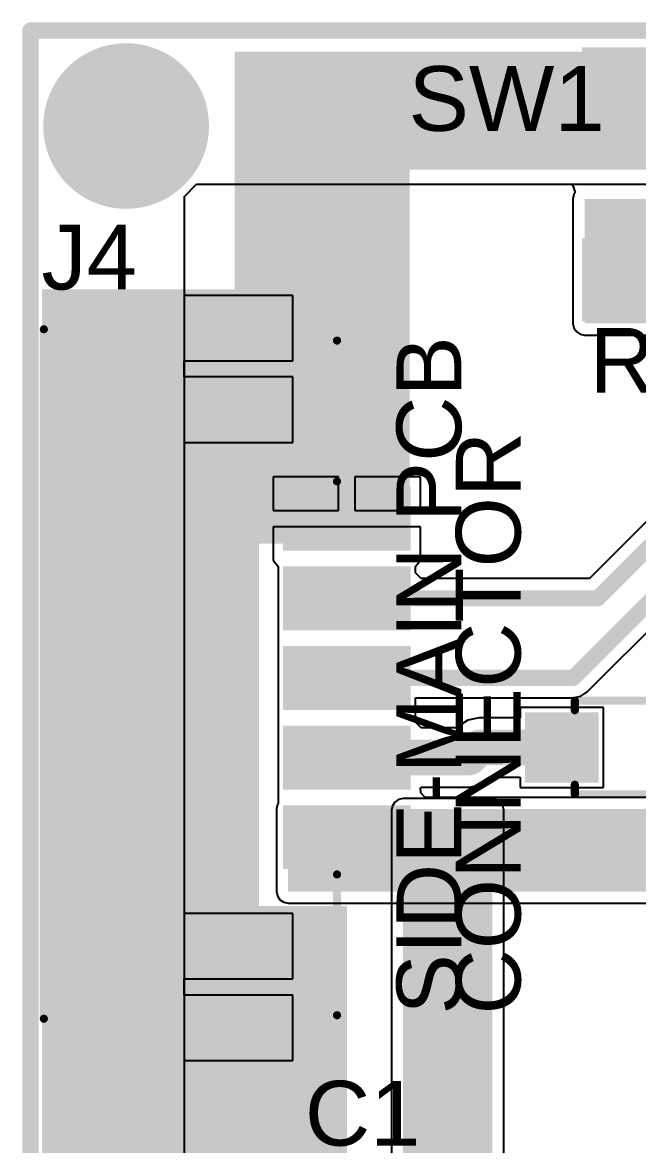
# Model space of a CAD drawing. Header units: millimetres. Extents: x -0.06 to 2.07, y -0.2 to 1.65.
# Drawn here: x -0.064 to 0.316, y 0.958 to 1.651 of the extents above; entities that cross this region are included whole.
import ezdxf

# ---------------------------------------------------------------- set-up
doc = ezdxf.new("R2010")
doc.units = ezdxf.units.MM
doc.header["$MEASUREMENT"] = 0
for name, color, linetype in [('BottomLayer', 5, 'Continuous'), ('BottomSolder', 6, 'Continuous'), ('Mechanical2', 216, 'Continuous'), ('MultiLayer', 9, 'Continuous'), ('PadHoleLayer', 156, 'Continuous'), ('TopLayer', 1, 'Continuous'), ('TopOverlay', 2, 'Continuous'), ('TopPaste', 8, 'Continuous'), ('TopSolder', 216, 'Continuous'), ('ViaHoleLayer', 16, 'Continuous')]:
    doc.layers.add(name, color=color, linetype=linetype)
doc.styles.add('Arial', font='', dxfattribs={"height": 0.2})
doc.styles.get('Arial').set_extended_font_data('Arial')

# ---------------------------------------------------------------- blocks, each defined once
blk = doc.blocks.new('TS_1109S_C_B_7')
at = {"layer": 'TopLayer'}
for points in [[(-0.15551, 0.08071), (-0.10039, 0.08071), (-0.10039, 0.0374), (-0.15551, 0.0374)], [(0.10039, 0.08071), (0.15551, 0.08071), (0.15551, 0.0374), (0.10039, 0.0374)], [(-0.15551, -0.0374), (-0.10039, -0.0374), (-0.10039, -0.08071), (-0.15551, -0.08071)], [(0.10039, -0.0374), (0.15551, -0.0374), (0.15551, -0.08071), (0.10039, -0.08071)]]:
    blk.add_hatch(color=1, dxfattribs=at).paths.add_polyline_path(points)
at = {"layer": 'TopPaste'}
for points in [[(-0.15551, 0.08071), (-0.10039, 0.08071), (-0.10039, 0.0374), (-0.15551, 0.0374)], [(0.10039, 0.08071), (0.15551, 0.08071), (0.15551, 0.0374), (0.10039, 0.0374)], [(-0.15551, -0.0374), (-0.10039, -0.0374), (-0.10039, -0.08071), (-0.15551, -0.08071)], [(0.10039, -0.0374), (0.15551, -0.0374), (0.15551, -0.08071), (0.10039, -0.08071)]]:
    blk.add_hatch(color=8, dxfattribs=at).paths.add_polyline_path(points)
at = {"layer": 'TopSolder'}
for points in [[(-0.15951, 0.08471), (-0.09639, 0.08471), (-0.09639, 0.0334), (-0.15951, 0.0334)], [(0.09639, 0.08471), (0.15951, 0.08471), (0.15951, 0.0334), (0.09639, 0.0334)], [(-0.15951, -0.0334), (-0.09639, -0.0334), (-0.09639, -0.08471), (-0.15951, -0.08471)], [(0.09639, -0.0334), (0.15951, -0.0334), (0.15951, -0.08471), (0.09639, -0.08471)]]:
    blk.add_hatch(color=216, dxfattribs=at).paths.add_polyline_path(points)
at = {"layer": 'TopOverlay', "const_width": 0.005}
for points in [[(0.081, 0.091), (-0.079, 0.091)], [(-0.095, 0.028), (-0.095, -0.028)], [(0.095, 0.028), (0.095, -0.028)], [(0.081, -0.091), (-0.079, -0.091)]]:
    blk.add_lwpolyline(points, dxfattribs=at)
at = {"layer": 'TopOverlay'}
for points, const_width in [([(-0.08025, 0.091, 1), (-0.07775, 0.091, 1)], 0.0025), ([(0.07975, 0.091, 1), (0.08225, 0.091, 1)], 0.0025), ([(0.04826, 0, 1), (-0.04826, 0, 1)], 0.005), ([(-0.09625, 0.028, 1), (-0.09375, 0.028, 1)], 0.0025), ([(0.09375, 0.028, 1), (0.09625, 0.028, 1)], 0.0025), ([(0.02193, 0, 1), (-0.02193, 0, 1)], 0.01), ([(-0.04951, 0, 1), (-0.04701, 0, 1)], 0.0025), ([(-0.02443, 0, 1), (-0.01943, 0, 1)], 0.005), ([(0.01943, 0, 1), (0.02443, 0, 1)], 0.005), ([(0.04701, 0, 1), (0.04951, 0, 1)], 0.0025), ([(-0.09625, -0.028, 1), (-0.09375, -0.028, 1)], 0.0025), ([(0.09375, -0.028, 1), (0.09625, -0.028, 1)], 0.0025), ([(-0.08025, -0.091, 1), (-0.07775, -0.091, 1)], 0.0025), ([(0.07975, -0.091, 1), (0.08225, -0.091, 1)], 0.0025)]:
    blk.add_lwpolyline(points, format="xyb", close=True, dxfattribs=dict(at, const_width=const_width))
blk = doc.blocks.new('1_25_5PWB_24')
at = {"layer": 'TopLayer'}
for points in [[(-0.11417, 0.08563), (-0.08268, 0.08563), (-0.08268, 0.01476), (-0.11417, 0.01476)], [(-0.06496, 0.08563), (-0.03346, 0.08563), (-0.03346, 0.01476), (-0.06496, 0.01476)], [(-0.01575, 0.08563), (0.01575, 0.08563), (0.01575, 0.01476), (-0.01575, 0.01476)], [(0.03346, 0.08563), (0.06496, 0.08563), (0.06496, 0.01476), (0.03346, 0.01476)], [(0.08268, 0.08563), (0.11417, 0.08563), (0.11417, 0.01476), (0.08268, 0.01476)], [(-0.22638, 0.00689), (-0.15551, 0.00689), (-0.15551, -0.10728), (-0.22638, -0.10728)], [(0.22638, -0.10728), (0.15551, -0.10728), (0.15551, 0.00689), (0.22638, 0.00689)]]:
    blk.add_hatch(color=1, dxfattribs=at).paths.add_polyline_path(points)
at = {"layer": 'TopPaste'}
for points in [[(-0.11417, 0.08563), (-0.08268, 0.08563), (-0.08268, 0.01476), (-0.11417, 0.01476)], [(-0.06496, 0.08563), (-0.03346, 0.08563), (-0.03346, 0.01476), (-0.06496, 0.01476)], [(-0.01575, 0.08563), (0.01575, 0.08563), (0.01575, 0.01476), (-0.01575, 0.01476)], [(0.03346, 0.08563), (0.06496, 0.08563), (0.06496, 0.01476), (0.03346, 0.01476)], [(0.08268, 0.08563), (0.11417, 0.08563), (0.11417, 0.01476), (0.08268, 0.01476)], [(-0.22638, 0.00689), (-0.15551, 0.00689), (-0.15551, -0.10728), (-0.22638, -0.10728)], [(0.22638, -0.10728), (0.15551, -0.10728), (0.15551, 0.00689), (0.22638, 0.00689)]]:
    blk.add_hatch(color=8, dxfattribs=at).paths.add_polyline_path(points)
at = {"layer": 'TopSolder'}
for points in [[(-0.11817, 0.08963), (-0.07868, 0.08963), (-0.07868, 0.01076), (-0.11817, 0.01076)], [(-0.06896, 0.08963), (-0.02946, 0.08963), (-0.02946, 0.01076), (-0.06896, 0.01076)], [(-0.01975, 0.08963), (0.01975, 0.08963), (0.01975, 0.01076), (-0.01975, 0.01076)], [(0.02946, 0.08963), (0.06896, 0.08963), (0.06896, 0.01076), (0.02946, 0.01076)], [(0.07868, 0.08963), (0.11817, 0.08963), (0.11817, 0.01076), (0.07868, 0.01076)], [(-0.23038, 0.01089), (-0.15151, 0.01089), (-0.15151, -0.11128), (-0.23038, -0.11128)], [(0.23038, -0.11128), (0.15151, -0.11128), (0.15151, 0.01089), (0.23038, 0.01089)]]:
    blk.add_hatch(color=216, dxfattribs=at).paths.add_polyline_path(points)
at = {"layer": 'TopOverlay'}
for points, const_width in [([(-0.12343, 0.0652), (-0.12843, 0.0702)], 0.01), ([(-0.12843, 0.0602), (-0.12843, 0.0702)], 0.01), ([(-0.12843, 0.0602), (-0.12343, 0.0652)], 0.01), ([(-0.12143, 0.0442), (-0.20843, 0.0442)], 0.005), ([(0.20843, 0.0442), (0.12143, 0.0442)], 0.005), ([(-0.01143, -0.1208), (-0.00143, -0.1108)], 0.01), ([(0.00857, -0.1208), (-0.00143, -0.1108)], 0.01), ([(0.00857, -0.1208), (-0.01143, -0.1208)], 0.01), ([(0.21057, -0.1368), (-0.21543, -0.1368)], 0.005)]:
    blk.add_lwpolyline(points, dxfattribs=dict(at, const_width=const_width))
for points, const_width in [([(-0.13093, 0.0702, 1), (-0.12593, 0.0702, 1)], 0.005), ([(-0.13093, 0.0702, 1), (-0.12593, 0.0702, 1)], 0.005), ([(-0.12593, 0.0652, 1), (-0.12093, 0.0652, 1)], 0.005), ([(-0.12593, 0.0652, 1), (-0.12093, 0.0652, 1)], 0.005), ([(-0.13093, 0.0602, 1), (-0.12593, 0.0602, 1)], 0.005), ([(-0.13093, 0.0602, 1), (-0.12593, 0.0602, 1)], 0.005), ([(-0.20968, 0.0442, 1), (-0.20718, 0.0442, 1)], 0.0025), ([(-0.12268, 0.0442, 1), (-0.12018, 0.0442, 1)], 0.0025), ([(0.12018, 0.0442, 1), (0.12268, 0.0442, 1)], 0.0025), ([(0.20718, 0.0442, 1), (0.20968, 0.0442, 1)], 0.0025), ([(-0.00393, -0.1108, 1), (0.00107, -0.1108, 1)], 0.005), ([(-0.00393, -0.1108, 1), (0.00107, -0.1108, 1)], 0.005), ([(-0.01393, -0.1208, 1), (-0.00893, -0.1208, 1)], 0.005), ([(-0.01393, -0.1208, 1), (-0.00893, -0.1208, 1)], 0.005), ([(0.00607, -0.1208, 1), (0.01107, -0.1208, 1)], 0.005), ([(0.00607, -0.1208, 1), (0.01107, -0.1208, 1)], 0.005), ([(-0.21668, -0.1368, 1), (-0.21418, -0.1368, 1)], 0.0025), ([(0.20932, -0.1368, 1), (0.21182, -0.1368, 1)], 0.0025)]:
    blk.add_lwpolyline(points, format="xyb", close=True, dxfattribs=dict(at, const_width=const_width))
blk = doc.blocks.new('SOD_123_28')
at = {"layer": 'TopLayer'}
for points in [[(-0.04331, 0.01772), (-0.04331, -0.01772), (-0.08071, -0.01772), (-0.08071, 0.01772)], [(0.08071, 0.01772), (0.08071, -0.01772), (0.04331, -0.01772), (0.04331, 0.01772)]]:
    blk.add_hatch(color=1, dxfattribs=at).paths.add_polyline_path(points)
at = {"layer": 'TopOverlay'}
for points in [[(0.038, 0.02), (0.111, 0.02), (0.111, 0.0315), (0.038, 0.0315)], [(0.08346, -0.031), (0.111, -0.031), (0.111, 0.031), (0.08346, 0.031)], [(0.038, -0.0315), (0.111, -0.0315), (0.111, -0.02), (0.038, -0.02)]]:
    blk.add_hatch(color=2, dxfattribs=at).paths.add_polyline_path(points)
at = {"layer": 'TopPaste'}
for points in [[(-0.04331, 0.01772), (-0.04331, -0.01772), (-0.08071, -0.01772), (-0.08071, 0.01772)], [(0.08071, 0.01772), (0.08071, -0.01772), (0.04331, -0.01772), (0.04331, 0.01772)]]:
    blk.add_hatch(color=8, dxfattribs=at).paths.add_polyline_path(points)
at = {"layer": 'TopSolder'}
for points in [[(-0.03931, 0.02172), (-0.03931, -0.02172), (-0.08471, -0.02172), (-0.08471, 0.02172)], [(0.08471, 0.02172), (0.08471, -0.02172), (0.03931, -0.02172), (0.03931, 0.02172)]]:
    blk.add_hatch(color=216, dxfattribs=at).paths.add_polyline_path(points)
at = {"layer": 'TopOverlay', "const_width": 0.005}
for points in [[(-0.054, 0.023), (-0.054, 0.029)], [(-0.054, 0.029), (0.038, 0.029)], [(-0.054, -0.029), (-0.054, -0.023)], [(-0.054, -0.029), (0.038, -0.029)]]:
    blk.add_lwpolyline(points, dxfattribs=at)
at = {"layer": 'TopOverlay', "const_width": 0.0025}
for points in [[(-0.05525, 0.029, 1), (-0.05275, 0.029, 1)], [(-0.05525, 0.029, 1), (-0.05275, 0.029, 1)], [(0.03675, 0.029, 1), (0.03925, 0.029, 1)], [(-0.05525, 0.023, 1), (-0.05275, 0.023, 1)], [(-0.05525, -0.023, 1), (-0.05275, -0.023, 1)], [(-0.05525, -0.029, 1), (-0.05275, -0.029, 1)], [(-0.05525, -0.029, 1), (-0.05275, -0.029, 1)], [(0.03675, -0.029, 1), (0.03925, -0.029, 1)]]:
    blk.add_lwpolyline(points, format="xyb", close=True, dxfattribs=at)

msp = doc.modelspace()

# ---------------------------------------------------------------- hatches: boundary and pattern name
at = {"layer": 'BottomLayer'}
h = msp.add_hatch(color=5, dxfattribs=at)
edge = h.paths.add_edge_path()
edge.add_arc((0, 1.587), 0.04921, 0, 360)
msp.add_hatch(color=5, dxfattribs=at).paths.add_polyline_path([(0.17093, 1.16427), (0.17093, 0.475), (0.226, 0.475), (0.226, 1.16427)])
h = msp.add_hatch(color=5, dxfattribs=at)
edge = h.paths.add_edge_path()
edge.add_arc((0.197, 1.14), 0.01181, 0, 360)
at = {"layer": 'BottomSolder'}
h = msp.add_hatch(color=6, dxfattribs=at)
edge = h.paths.add_edge_path()
edge.add_arc((0, 1.587), 0.05118, 0, 360)
at = {"layer": 'MultiLayer'}
h = msp.add_hatch(color=9, dxfattribs=at)
edge = h.paths.add_edge_path()
edge.add_arc((0, 1.587), 0.04921, 0, 360)
at = {"layer": 'PadHoleLayer'}
h = msp.add_hatch(color=156, dxfattribs=at)
edge = h.paths.add_edge_path()
edge.add_arc((0, 1.587), 0.04134, 0, 360)
at = {"layer": 'TopLayer'}
h = msp.add_hatch(color=1, dxfattribs=at)
edge = h.paths.add_edge_path()
edge.add_arc((0, 1.587), 0.04921, 0, 360)
for points in [[(0.067, 1.329), (0.175, 1.329), (0.175, 1.633), (0.067, 1.633)], [(0.067, 1.56), (0.741, 1.56), (0.741, 1.633), (0.067, 1.633)], [(0.283, 1.465), (0.64, 1.465), (0.64, 1.542), (0.283, 1.542)], [(-0.052, 1.329), (0.175, 1.329), (0.175, 1.486), (-0.052, 1.486)], [(-0.052, 1.09), (0.082, 1.09), (0.082, 1.477), (-0.052, 1.477)], [(0.1, 1.114), (0.427, 1.114), (0.427, 1.165), (0.1, 1.165)], [(0.13625, 1.105), (-0.052, 1.105), (-0.052, 0.791), (0.13625, 0.791)]]:
    msp.add_hatch(color=1, dxfattribs=at).paths.add_polyline_path(points)
h = msp.add_hatch(color=1, dxfattribs=at)
edge = h.paths.add_edge_path()
edge.add_arc((0.197, 1.14), 0.01181, 0, 360)
at = {"layer": 'TopSolder'}
h = msp.add_hatch(color=216, dxfattribs=at)
edge = h.paths.add_edge_path()
edge.add_arc((0, 1.587), 0.05118, 0, 360)
at = {"layer": 'ViaHoleLayer'}
h = msp.add_hatch(color=16, dxfattribs=at)
edge = h.paths.add_edge_path()
edge.add_arc((0.197, 1.14), 0.00591, 0, 360)

# ---------------------------------------------------------------- linework, layer by layer
at = {"layer": 'BottomLayer'}
for p, q in [((0.03598, 1.54349), (0.04351, 1.55101)), ((0.04351, 1.55101), (0.67601, 1.55102)), ((0.03598, 0.88421), (0.03598, 1.54349)), ((0.16434, 1.167), (0.1638, 1.16427)), ((0.16589, 1.16932), (0.16434, 1.167)), ((0.1682, 1.17086), (0.16589, 1.16932)), ((0.17093, 1.17141), (0.1682, 1.17086)), ((0.226, 1.17141), (0.17093, 1.17141)), ((0.22873, 1.17086), (0.226, 1.17141)), ((0.23105, 1.16932), (0.22873, 1.17086)), ((0.23259, 1.167), (0.23105, 1.16932)), ((0.23314, 1.16427), (0.23259, 1.167)), ((0.1638, 1.16427), (0.1638, 0.8422)), ((0.23314, 0.73045), (0.23314, 1.16427))]:
    msp.add_line(p, q, dxfattribs=at)
at = {"layer": 'Mechanical2', "const_width": 0.01}
for points in [[(-0.059, 1.646), (0.754, 1.646)], [(-0.059, -0.059), (-0.059, 1.646)]]:
    msp.add_lwpolyline(points, dxfattribs=at)
at = {"layer": 'Mechanical2', "const_width": 0.005}
msp.add_lwpolyline([(-0.0615, 1.646, 1), (-0.0565, 1.646, 1)], format="xyb", close=True, dxfattribs=at)
msp.add_lwpolyline([(-0.0615, 1.646, 1), (-0.0565, 1.646, 1)], format="xyb", close=True, dxfattribs=at)
at = {"layer": 'TopLayer'}
for p, q in [((0.03598, 1.54349), (0.04351, 1.55101)), ((0.04351, 1.55101), (0.27505, 1.55101)), ((0.27505, 1.55101), (0.27603, 1.54968)), ((0.27603, 1.54968), (0.27726, 1.54601)), ((0.03598, 1.48238), (0.03598, 1.54349)), ((0.27641, 1.54473), (0.27586, 1.542)), ((0.27586, 1.542), (0.27586, 1.465)), ((0.27726, 1.54601), (0.27641, 1.54473)), ((0.10289, 1.48238), (0.03598, 1.48238)), ((0.10289, 1.44194), (0.10289, 1.48238)), ((0.27586, 1.465), (0.27641, 1.46227)), ((0.27641, 1.46227), (0.27795, 1.45995)), ((0.27795, 1.45995), (0.28027, 1.45841)), ((0.28027, 1.45841), (0.283, 1.45786)), ((0.283, 1.45786), (0.64, 1.45786)), ((0.0358, 1.43194), (0.0358, 1.44194)), ((0.0358, 1.44194), (0.10289, 1.44194)), ((0.10289, 1.43194), (0.0358, 1.43194)), ((0.10289, 1.39151), (0.10289, 1.43194)), ((0.03598, 1.10049), (0.03598, 1.39151)), ((0.03598, 1.39151), (0.10289, 1.39151)), ((0.1312, 1.37017), (0.09076, 1.37017)), ((0.09076, 1.37017), (0.09076, 1.34943)), ((0.1312, 1.34943), (0.1312, 1.37017)), ((0.18163, 1.37017), (0.1412, 1.37017)), ((0.1412, 1.37017), (0.1412, 1.34943)), ((0.18163, 1.34943), (0.18163, 1.37017)), ((0.09076, 1.34943), (0.1312, 1.34943)), ((0.1412, 1.34943), (0.18163, 1.34943)), ((0.1362, 1.33943), (0.09076, 1.33943)), ((0.09076, 1.33943), (0.09076, 1.32172)), ((0.18163, 1.33943), (0.1362, 1.33943)), ((0.18163, 1.32172), (0.18163, 1.33943)), ((0.32335, 1.34465), (0.28614, 1.30745)), ((0.09076, 1.32172), (0.09076, 1.31868)), ((0.09076, 1.31868), (0.09376, 1.31492)), ((0.17863, 1.31492), (0.18163, 1.31868)), ((0.18163, 1.31868), (0.18163, 1.32172)), ((0.09376, 1.31492), (0.09376, 1.27246)), ((0.17863, 1.31098), (0.17863, 1.31492)), ((0.18217, 1.30745), (0.17863, 1.31098)), ((0.28614, 1.30745), (0.18217, 1.30745)), ((0.28465, 1.23735), (0.33607, 1.28876)), ((0.09376, 1.27246), (0.09376, 1.27246)), ((0.09376, 1.27246), (0.09376, 1.26875)), ((0.09376, 1.26875), (0.09376, 1.26875)), ((0.09376, 1.26875), (0.09376, 1.22454)), ((0.276, 1.23376), (0.28068, 1.2347)), ((0.28068, 1.2347), (0.28465, 1.23735)), ((0.17863, 1.22454), (0.17863, 1.23376)), ((0.17863, 1.23376), (0.276, 1.23376)), ((0.29469, 1.22772), (0.24329, 1.22772)), ((0.24329, 1.22772), (0.24329, 1.22135)), ((0.29469, 1.17828), (0.29469, 1.22772)), ((0.09376, 1.22454), (0.09376, 1.22325)), ((0.09376, 1.22325), (0.09376, 1.21954)), ((0.17863, 1.22325), (0.17863, 1.22454)), ((0.17863, 1.21868), (0.17863, 1.22325)), ((0.218, 1.22135), (0.21098, 1.21996)), ((0.24329, 1.22135), (0.218, 1.22135)), ((0.09376, 1.21954), (0.09376, 1.21825)), ((0.09376, 1.21825), (0.09376, 1.17527)), ((0.18217, 1.21514), (0.17863, 1.21868)), ((0.20419, 1.21514), (0.18217, 1.21514)), ((0.20502, 1.21598), (0.20419, 1.21514)), ((0.21098, 1.21996), (0.20502, 1.21598)), ((0.21179, 1.17843), (0.21881, 1.17983)), ((0.21881, 1.17983), (0.22476, 1.18381)), ((0.22476, 1.18381), (0.2256, 1.18465)), ((0.2256, 1.18465), (0.24329, 1.18465)), ((0.24329, 1.18465), (0.24329, 1.17828)), ((0.09376, 1.17527), (0.09376, 1.17032)), ((0.18173, 1.178), (0.18217, 1.17843)), ((0.18188, 1.1749), (0.18173, 1.178)), ((0.18469, 1.17214), (0.18188, 1.1749)), ((0.18217, 1.17843), (0.21179, 1.17843)), ((0.506, 1.17214), (0.18469, 1.17214)), ((0.24329, 1.17828), (0.29469, 1.17828)), ((0.09341, 1.16773), (0.09286, 1.165)), ((0.09286, 1.165), (0.09286, 1.114)), ((0.09376, 1.16827), (0.09341, 1.16773)), ((0.09376, 1.17032), (0.09376, 1.16827)), ((0.09286, 1.114), (0.09341, 1.11127)), ((0.09341, 1.11127), (0.09495, 1.10895)), ((0.09495, 1.10895), (0.09727, 1.10741)), ((0.09727, 1.10741), (0.1, 1.10686)), ((0.1, 1.10686), (0.3955, 1.10686)), ((0.10289, 1.10049), (0.03598, 1.10049)), ((0.10289, 1.06006), (0.10289, 1.10049)), ((0.0358, 1.05006), (0.0358, 1.06006)), ((0.0358, 1.06006), (0.10289, 1.06006)), ((0.10289, 1.05006), (0.0358, 1.05006)), ((0.10289, 1.00962), (0.10289, 1.05006)), ((0.03598, 0.88421), (0.03598, 1.00962)), ((0.03598, 1.00962), (0.10289, 1.00962))]:
    msp.add_line(p, q, dxfattribs=at)
for points, const_width in [([(0.29121, 1.29521), (0.332, 1.336)], 0.01), ([(0.276, 1.246), (0.331, 1.301)], 0.01), ([(0.1362, 1.29521), (0.29121, 1.29521)], 0.01), ([(0.1362, 1.246), (0.276, 1.246)], 0.01), ([(0.21179, 1.19679), (0.218, 1.203)], 0.022), ([(0.218, 1.203), (0.26899, 1.203)], 0.022), ([(0.1362, 1.19679), (0.21179, 1.19679)], 0.022)]:
    msp.add_lwpolyline(points, dxfattribs=dict(at, const_width=const_width))
for points, const_width in [([(0.1337, 1.29521, 1), (0.1387, 1.29521, 1)], 0.005), ([(0.28871, 1.29521, 1), (0.29371, 1.29521, 1)], 0.005), ([(0.28871, 1.29521, 1), (0.29371, 1.29521, 1)], 0.005), ([(0.1337, 1.246, 1), (0.1387, 1.246, 1)], 0.005), ([(0.2735, 1.246, 1), (0.2785, 1.246, 1)], 0.005), ([(0.2735, 1.246, 1), (0.2785, 1.246, 1)], 0.005), ([(0.2125, 1.203, 1), (0.2235, 1.203, 1)], 0.011), ([(0.2125, 1.203, 1), (0.2235, 1.203, 1)], 0.011), ([(0.26349, 1.203, 1), (0.27449, 1.203, 1)], 0.011), ([(0.1307, 1.19679, 1), (0.1417, 1.19679, 1)], 0.011), ([(0.20629, 1.19679, 1), (0.21729, 1.19679, 1)], 0.011), ([(0.20629, 1.19679, 1), (0.21729, 1.19679, 1)], 0.011)]:
    msp.add_lwpolyline(points, format="xyb", close=True, dxfattribs=dict(at, const_width=const_width))

# ---------------------------------------------------------------- block references
for name, p, rotation in [('TS_1109S_C_B_7', (0.441, 1.551), 180), ('1_25_5PWB_24', (0.086, 1.246), 270)]:
    msp.add_blockref(name, p, dxfattribs=dict(rotation=rotation))
msp.add_blockref('SOD_123_28', (0.331, 1.203))

# ---------------------------------------------------------------- texts
at = {"layer": 'TopOverlay', "style": 'Arial'}
for s, p in [('SW1', (0.17435, 1.58401)), ('J4', (-0.05232, 1.48601)), ('C1', (0.11034, 0.95701))]:
    msp.add_text(s, height=0.04, dxfattribs=at).set_placement(p)
for s, rotation, p in [('RESET', 360, (0.286, 1.42229)), ('SIDE-MAIN PCB', 90, (0.20689, 1.038)), ('CONNECTOR', 90, (0.24353, 1.038))]:
    msp.add_text(s, height=0.04, rotation=rotation, dxfattribs=at).set_placement(p)

doc.saveas('drawing.dxf')
